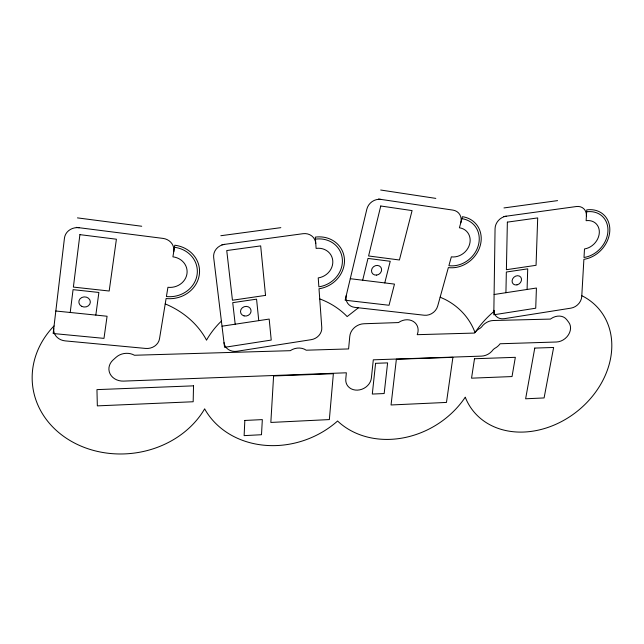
<?xml version="1.0" encoding="UTF-8"?>
<svg xmlns="http://www.w3.org/2000/svg" width="644" height="644" viewBox="0 0 644 644"><rect width="100%" height="100%" fill="white"/><g stroke="black" fill="none" stroke-linecap="round" stroke-linejoin="round"><path stroke-width="0.97" d="M505.926 292.698L506.345 272.034L527.718 268.846L527.082 289.462M70.22 312.477L73.062 289.647L98.886 292.465L95.827 315.093M362.685 280.212L367.99 258.421L390.232 261.295L384.766 282.909M474.958 332.425L474.467 333.069L417.207 334.679L417.425 334.147A13.403 11.479 -32.9 0 0 413.303 321.428A13.403 11.479 -32.9 0 0 398.491 322.564L364.077 323.747A13.516 11.705 -29.5 0 0 349.773 336.345L348.597 348.935L306.214 350.199A13.613 11.817 -22.7 0 0 290.251 350.682L134.483 355.255A14.522 12.566 -6 0 0 116.081 357.291L113.103 359.956A14.522 12.55 -5.9 0 0 110.043 373.794A14.522 12.55 -5.9 0 0 123.592 381.103L346.359 372.796L345.78 379.01A13.25 11.254 -27.4 0 0 357.42 390.135A13.25 11.254 -27.4 0 0 371.379 378.012L373.303 359.819L481.511 356.116A13.081 10.819 -36.8 0 0 493.159 349.644L494.536 348.46A13.105 10.835 -37.5 0 0 499.503 344.532L500.098 343.759L556.416 342.004A12.993 10.449 -40.6 0 0 568.483 334.767A12.993 10.449 -40.6 0 0 568.749 322.338L566.664 319.601A13.017 10.497 -40.7 0 0 551.063 318.643L550.475 319.086L493.304 320.511A13.146 10.892 -37.8 0 0 481.487 327.088L480.086 328.287A13.122 10.876 -37.2 0 0 475.924 331.33L475.031 332.658L474.789 331.934A83.326 70.357 -30.8 0 0 444.996 299.371L440.15 297.174M54.056 325.969L52.639 327.394A91.44 78.681 -6.2 0 0 73.118 442.299A91.44 78.681 -6.2 0 0 204.237 409.576L204.647 408.827L205.017 409.544A86.079 74.471 -21 0 0 336.764 421.731L337.577 420.983L338.261 421.659A83.326 70.357 -30.8 0 0 464.823 397.855L465.266 397.147L465.507 397.823A80.959 65.004 -38.2 0 0 579.922 409.069A80.959 65.004 -38.2 0 0 583.802 296.715L581.79 295.725M221.399 321.131L219.073 323.393A86.079 74.471 -21 0 0 206.949 339.396L206.523 340.185L206.144 339.42A91.44 78.681 -6.2 0 0 167.11 304.709L165.21 303.952M358.402 307.776L347.14 316.59L346.432 315.818A86.079 74.471 -21 0 0 320.366 299.13L319.73 298.913M494.101 294.509L536.428 288.029L535.719 308.21L493.803 314.787L495.059 228.701A11.834 10.079 -45.7 0 1 506.264 216.199M222.019 326.194L269.176 319.07L271.229 340.072L224.579 347.317L213.671 257.519A12.405 11.455 -15.4 0 1 224.643 244.358M503.809 216.537L576.332 206.531A11.785 9.708 -48.1 0 1 586.402 215.901M221.898 244.728L302.994 233.7A12.164 11.173 -28.7 0 1 315.761 243.408M503.97 207.932L557.567 200.622M220.844 235.72L280.824 227.662M55.827 311.004L107.081 316.244L103.982 338.374L53.162 333.512L64.448 238.159A13.371 12.099 7.1 0 1 79.26 227.734M350.28 278.699L394.482 284.101L389.04 305.264L345.152 300.209L366.822 209.244A12.188 11.061 -40.7 0 1 381.039 199.415M76.29 227.356L163.029 238.409A12.767 11.769 -4.3 0 1 173.759 251.683M77.457 217.881L141.712 226.245M378.503 199.036L452.99 210.121A11.978 10.497 -44 0 1 460.766 222.864M380.685 190.02L435.811 198.392M235.197 324.206L232.726 302.664L256.562 299.162L258.767 320.64M475.497 331.91A80.959 65.004 -38.2 0 1 492.765 312.469L493.948 311.511L493.868 310.319A11.286 9.378 -39.8 0 0 504.236 318.691L570.97 308.138A11.222 9.072 -42.8 0 0 581.741 296.594L583.891 259.339A27.153 22.186 -47.1 0 0 609.779 231.091A27.153 22.186 -47.1 0 0 586.756 209.888L586.129 220.683A15.512 12.679 -47.1 0 1 599.314 232.798A15.512 12.679 -47.1 0 1 584.494 248.938L584.003 257.495A25.084 20.495 -47.1 0 0 607.92 231.405A25.084 20.495 -47.1 0 0 586.644 211.812M174.476 247.288A27.153 24.794 -6.9 0 1 197.048 275.044A27.153 24.794 -6.9 0 1 166.418 296.538L167.931 287.296A16.792 15.335 -6.9 0 0 186.929 274.006A16.792 15.335 -6.9 0 0 172.914 256.835L174.814 245.219A29.391 26.839 -6.9 0 1 199.229 275.254A29.391 26.839 -6.9 0 1 166.096 298.526L159.503 338.825A12.365 10.892 -6.9 0 1 145.608 348.436L65.253 340.893A12.896 11.214 0.8 0 1 53.75 328.553M315.455 239.141A25.921 23.53 -29.2 0 1 342.358 259.419A25.921 23.53 -29.2 0 1 318.869 286.846L318.233 277.91A16.036 14.554 -29.2 0 0 332.787 260.949A16.036 14.554 -29.2 0 0 316.115 248.407L315.31 237.129A28.062 25.47 -29.2 0 1 344.419 259.073A28.062 25.47 -29.2 0 1 319.005 288.762L321.783 327.571A11.681 10.28 -24.9 0 1 311.189 339.678L236.984 351.27A11.914 10.513 -16.6 0 1 224.015 342.656M461.933 218.67A25.486 22.146 -42.4 0 1 478.355 245.356A25.486 22.146 -42.4 0 1 448.892 265.682L451.339 256.851A15.762 13.693 -42.4 0 0 469.605 244.285A15.762 13.693 -42.4 0 0 459.405 227.775L462.481 216.698A27.587 23.965 -42.4 0 1 480.247 245.573A27.587 23.965 -42.4 0 1 448.361 267.582L437.67 306.125A11.487 9.869 -36 0 1 424.299 315.238L354.812 307.373A11.713 10.352 -31.2 0 1 346.279 295.459M507.367 222.132L506.393 269.707L536.058 265.304L537.7 217.913L507.367 222.132M193.522 385.845L193.176 401.751L97.341 405.873L96.954 389.62L193.522 385.845M244.841 420.452L244.124 435.626L261.496 434.724L262.333 419.606L244.841 420.452M273.595 375.967L270.834 422.44L329.35 419.582L333.367 373.729L273.595 375.967M375.589 363.313L372.304 394.056L384.162 393.548L387.616 362.886L375.589 363.313M396.374 359.263L391.045 404.971L446.469 402.428L452.909 357.323L396.374 359.263M79.904 234.641L73.376 287.087L109.182 291.016L116.403 239.214L79.904 234.641M474.507 358.748L471.537 378.173L512.028 376.555L515.337 357.323L474.507 358.748M534.761 348.082L525.625 398.789L544.091 397.936L553.631 347.47L534.761 348.082M380.757 206L368.585 255.974L399.417 259.983L412.088 210.596L380.757 206M265.537 295.387L232.452 300.241L226.744 250.548L260.675 245.895L265.537 295.387M81.627 306.311A5.756 5.088 1.1 0 0 90.345 302.084A5.756 5.088 1.1 0 0 81.812 297.496A5.756 5.088 1.1 0 0 81.627 306.311M244.076 315.906A5.345 4.79 -18 0 0 250.983 309.989A5.345 4.79 -18 0 0 242.305 307.792A5.345 4.79 -18 0 0 244.076 315.906M376.668 275.093A5.257 4.669 -34.8 0 0 380.894 267.308A5.257 4.669 -34.8 0 0 372.119 268.411A5.257 4.669 -34.8 0 0 376.668 275.093M516.979 284.873A5.088 4.242 -42.1 0 0 520.795 277.202A5.088 4.242 -42.1 0 0 512.616 278.941A5.088 4.242 -42.1 0 0 516.979 284.873"/></g></svg>
